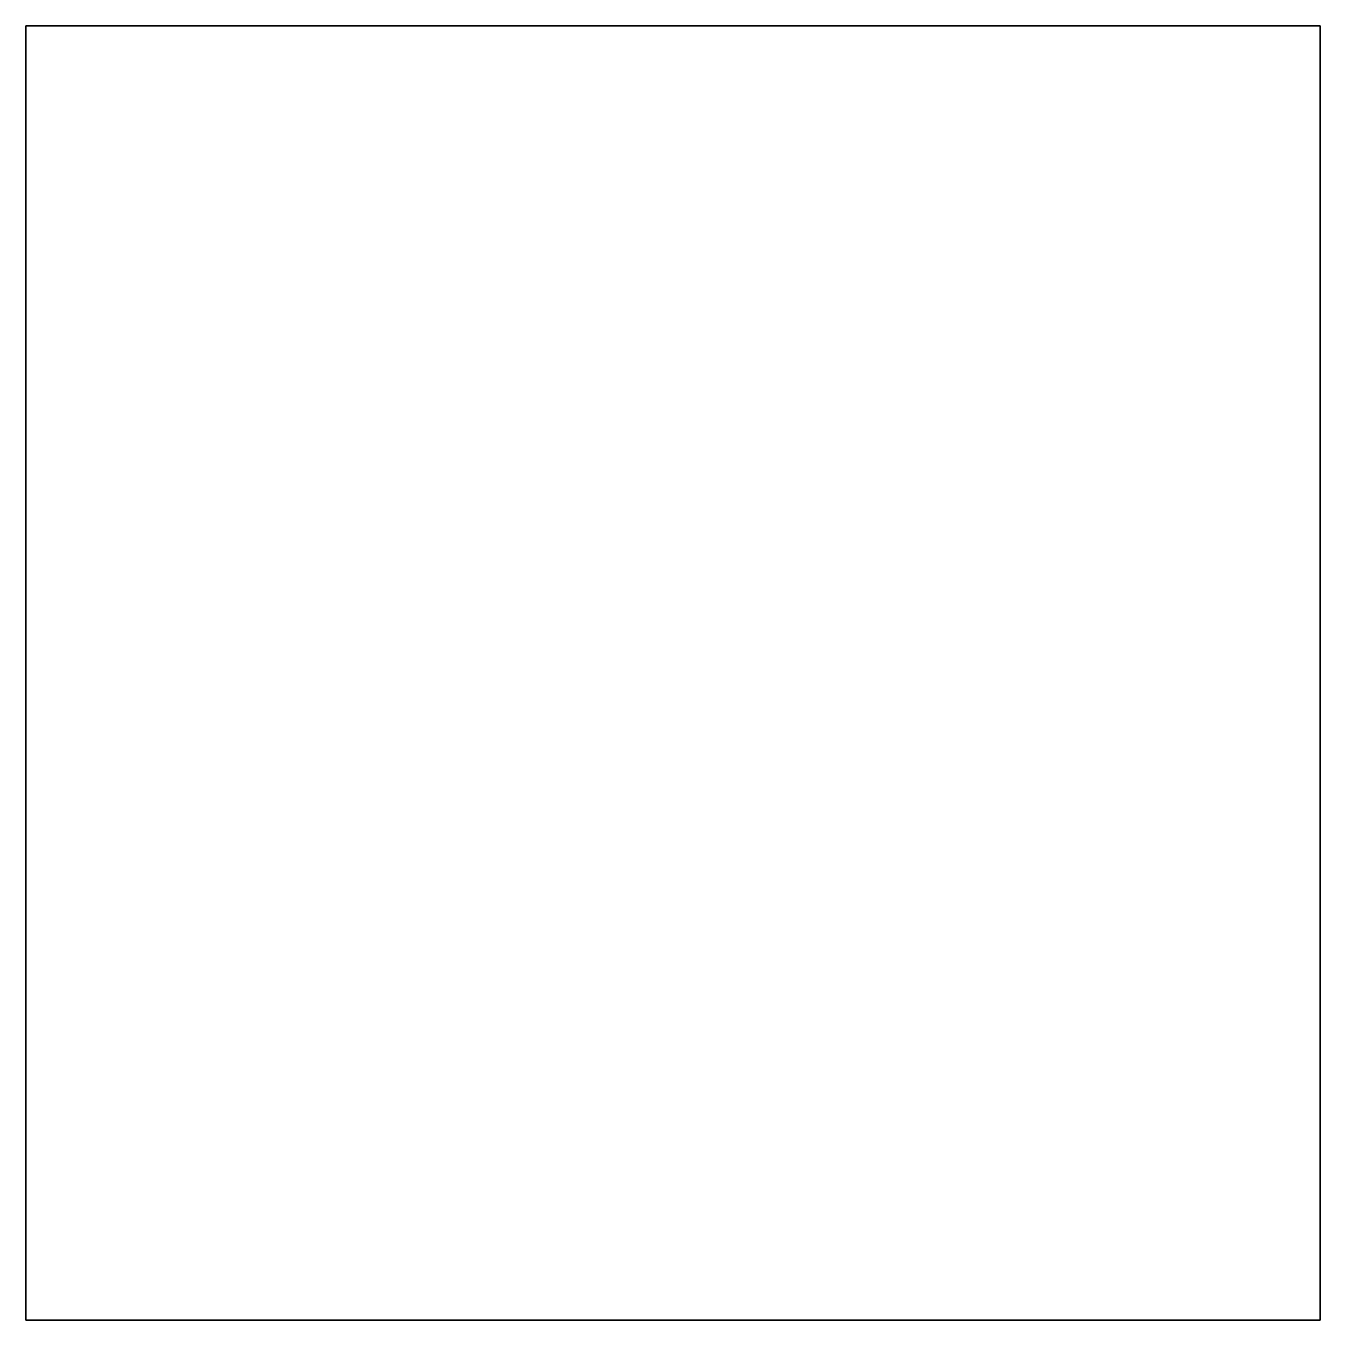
# Model space of a CAD drawing. Header units: millimetres. Extents: x -7.7 to 7.7, y -4.8 to 27.8.
# Drawn here: x 1.95 to 2.95, y 26.84 to 27.84 of the extents above.
import ezdxf

# ---------------------------------------------------------------- set-up
doc = ezdxf.new("R2010")
doc.units = ezdxf.units.MM

msp = doc.modelspace()

# ---------------------------------------------------------------- linework, layer by layer
for points in [[(2.95, 27.84, -6.76), (2.95, 27.84, -7.76), (1.95, 27.84, -7.76), (1.95, 27.84, -6.76)], [(2.95, 27.84, -7.76), (2.95, 26.84, -7.76), (1.95, 26.84, -7.76), (1.95, 27.84, -7.76)], [(1.95, 27.84, -7.76), (1.95, 26.84, -7.76), (1.95, 26.84, -6.76), (1.95, 27.84, -6.76)], [(1.95, 27.84, -6.76), (1.95, 26.84, -6.76), (2.95, 26.84, -6.76), (2.95, 27.84, -6.76)], [(2.95, 26.84, -6.76), (2.95, 26.84, -7.76), (2.95, 27.84, -7.76), (2.95, 27.84, -6.76)], [(1.95, 26.84, -6.76), (1.95, 26.84, -7.76), (2.95, 26.84, -7.76), (2.95, 26.84, -6.76)]]:
    msp.add_3dface(points)

doc.saveas('drawing.dxf')
